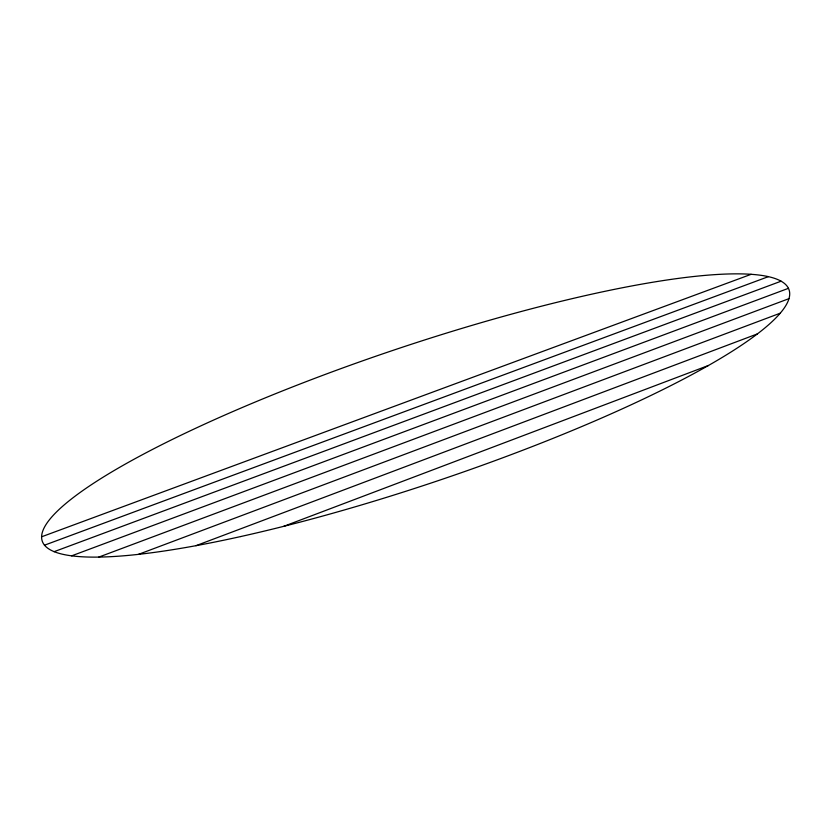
<?xml version="1.0" encoding="UTF-8"?>
<svg xmlns="http://www.w3.org/2000/svg" width="831" height="831" viewBox="0 0 831 831"><rect width="100%" height="100%" fill="white"/><g stroke="black" fill="none" stroke-linecap="round" stroke-linejoin="round"><path stroke-width="1.25" d="M283.776 526.324L708.479 365.474M138.445 554.381L780.226 313.204M195.929 545.697L757.394 333.906M98.764 557.113L788.972 298.651M54.098 551.68L781.109 281.19M71.611 555.856L788.442 288.326M44.459 545.209L768.395 276.65M41.55 536.816L751.151 274.303M240.689 536.556A394.008 68.952 -18.6 0 0 789.45 291.276A394.008 68.952 -18.6 0 0 216.746 418.647A394.008 68.952 -18.6 0 0 240.689 536.556"/></g></svg>
